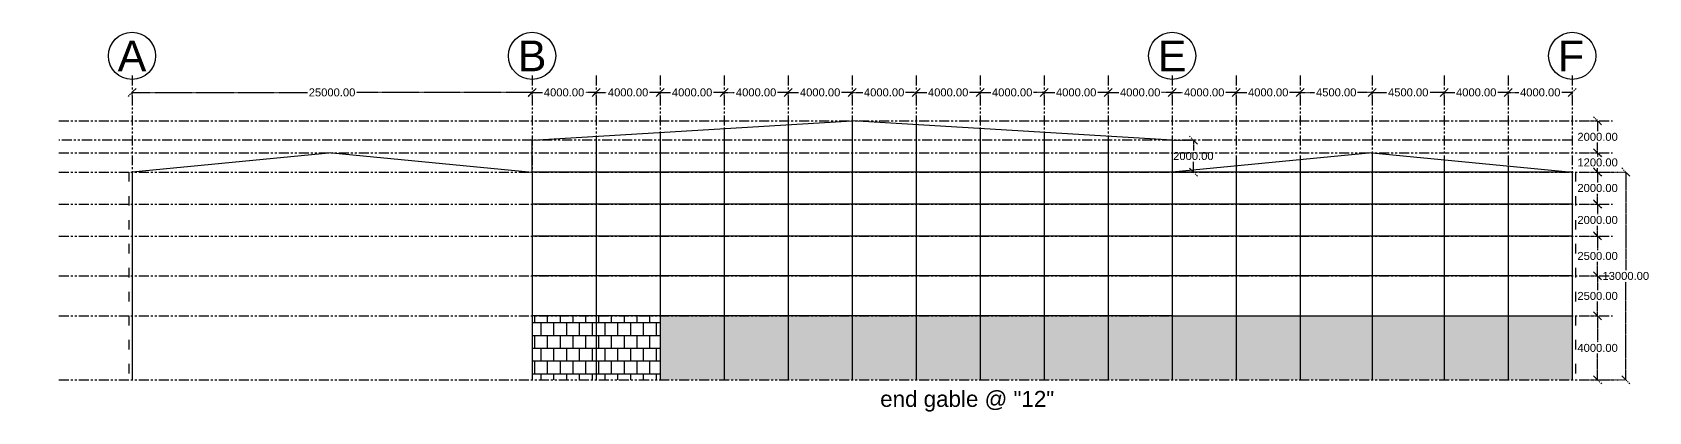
# Model space of a CAD drawing. Header units: inches. Extents: x 365522 to 1532898, y 226114 to 309319.
# Drawn here: x 430604 to 531609, y 241626 to 265352 of the extents above; entities that cross this region are included whole.
import ezdxf

# ---------------------------------------------------------------- set-up
doc = ezdxf.new("R2010")
doc.units = ezdxf.units.IN
doc.header["$MEASUREMENT"] = 0
doc.linetypes.add('ACAD_ISO03W100', pattern=[30, 12, -18])
doc.linetypes.add('PHANTOM2', pattern=[1.25, 0.625, -0.125, 0.125, -0.125, 0.125, -0.125])
for name, color, linetype in [('axis', 8, 'PHANTOM2'), ('bracing', 6, 'Continuous'), ('dimensions', 1, 'PHANTOM2'), ('initial layout', 7, 'Continuous'), ('text', 3, 'Continuous'), ('wall', 12, 'Continuous')]:
    doc.layers.add(name, color=color, linetype=linetype)
doc.styles.get("Standard").update_dxf_attribs({"font": 'arial.ttf'})
doc.dimstyles.new('Dim_1', dxfattribs={"dimtxt": 500, "dimasz": 500, "dimexe": 0.0625, "dimexo": 0.0625, "dimgap": 100, "dimtad": 0, "dimtih": 1, "dimtoh": 1, "dimzin": 0, "dimdsep": 46, "dimtxsty": 'Standard', "dimblk": 'OBLIQUE', "dimcen": 0.09, "dimclrd": 256, "dimclre": 256, "dimclrt": 256, "dimadec": 0, "dimazin": 0, "dimtfac": 1, "dimtofl": 0, "dimtmove": 0, "dimatfit": 3, "dimfxl": 1, "dimtfillclr": 256, "dimtolj": 1, "dimtzin": 0, "dimlwe": -1, "dimarcsym": 0})

# ---------------------------------------------------------------- blocks, each defined once
blk = doc.blocks.new('_Oblique')
at = {"color": 0, "linetype": 'ByBlock', "lineweight": -2}
blk.add_line((-0.5, -0.5), (0.5, 0.5), dxfattribs=at)
blk = doc.blocks.new('*D8')
at = {"layer": 'Defpoints', "color": 0}
for p in [(461833, 261393), (465833, 261591), (465833, 261393)]:
    blk.add_point(p, dxfattribs=at)
at = {"layer": 'dimensions', "linetype": 'ACAD_ISO03W100', "transparency": 16777216}
for p, q in [((461833, 261393), (461833, 261591)), ((465833, 261393), (465833, 261591))]:
    blk.add_line(p, q, dxfattribs=at)
at = {"layer": 'dimensions', "lineweight": -2, "transparency": 16777216}
for p, q in [((461833, 261591), (462492, 261591)), ((465833, 261591), (465174, 261591))]:
    blk.add_line(p, q, dxfattribs=at)
at = {"layer": 'dimensions', "lineweight": -2, "transparency": 16777216, "xscale": 500, "yscale": 500, "zscale": 500, "rotation": 180}
blk.add_blockref('_Oblique', (461833, 261591), dxfattribs=at)
at = {"layer": 'dimensions', "lineweight": -2, "transparency": 16777216, "xscale": 500, "yscale": 500, "zscale": 500}
blk.add_blockref('_Oblique', (465833, 261591), dxfattribs=at)
at = {"layer": 'dimensions', "transparency": 16777216, "insert": (463833, 261591), "char_height": 500, "attachment_point": 5}
blk.add_mtext('\\A1;4000.00', dxfattribs=at)
blk = doc.blocks.new('*D9')
at = {"layer": 'Defpoints', "color": 0}
for p in [(465833, 261393), (469833, 261591), (469833, 261393)]:
    blk.add_point(p, dxfattribs=at)
at = {"layer": 'dimensions', "linetype": 'ACAD_ISO03W100', "transparency": 16777216}
for p, q in [((465833, 261393), (465833, 261591)), ((469833, 261393), (469833, 261591))]:
    blk.add_line(p, q, dxfattribs=at)
at = {"layer": 'dimensions', "lineweight": -2, "transparency": 16777216}
for p, q in [((465833, 261591), (466492, 261591)), ((469833, 261591), (469174, 261591))]:
    blk.add_line(p, q, dxfattribs=at)
at = {"layer": 'dimensions', "lineweight": -2, "transparency": 16777216, "xscale": 500, "yscale": 500, "zscale": 500, "rotation": 180}
blk.add_blockref('_Oblique', (465833, 261591), dxfattribs=at)
at = {"layer": 'dimensions', "lineweight": -2, "transparency": 16777216, "xscale": 500, "yscale": 500, "zscale": 500}
blk.add_blockref('_Oblique', (469833, 261591), dxfattribs=at)
at = {"layer": 'dimensions', "transparency": 16777216, "insert": (467833, 261591), "char_height": 500, "attachment_point": 5}
blk.add_mtext('\\A1;4000.00', dxfattribs=at)
blk = doc.blocks.new('*D10')
at = {"layer": 'Defpoints', "color": 0}
for p in [(469833, 261393), (473833, 261591), (473833, 261393)]:
    blk.add_point(p, dxfattribs=at)
at = {"layer": 'dimensions', "linetype": 'ACAD_ISO03W100', "transparency": 16777216}
for p, q in [((469833, 261393), (469833, 261591)), ((473833, 261393), (473833, 261591))]:
    blk.add_line(p, q, dxfattribs=at)
at = {"layer": 'dimensions', "lineweight": -2, "transparency": 16777216}
for p, q in [((469833, 261591), (470492, 261591)), ((473833, 261591), (473174, 261591))]:
    blk.add_line(p, q, dxfattribs=at)
at = {"layer": 'dimensions', "lineweight": -2, "transparency": 16777216, "xscale": 500, "yscale": 500, "zscale": 500, "rotation": 180}
blk.add_blockref('_Oblique', (469833, 261591), dxfattribs=at)
at = {"layer": 'dimensions', "lineweight": -2, "transparency": 16777216, "xscale": 500, "yscale": 500, "zscale": 500}
blk.add_blockref('_Oblique', (473833, 261591), dxfattribs=at)
at = {"layer": 'dimensions', "transparency": 16777216, "insert": (471833, 261591), "char_height": 500, "attachment_point": 5}
blk.add_mtext('\\A1;4000.00', dxfattribs=at)
blk = doc.blocks.new('*D11')
at = {"layer": 'Defpoints', "color": 0}
for p in [(473833, 261393), (477833, 261591), (477833, 261393)]:
    blk.add_point(p, dxfattribs=at)
at = {"layer": 'dimensions', "linetype": 'ACAD_ISO03W100', "transparency": 16777216}
for p, q in [((473833, 261393), (473833, 261591)), ((477833, 261393), (477833, 261591))]:
    blk.add_line(p, q, dxfattribs=at)
at = {"layer": 'dimensions', "lineweight": -2, "transparency": 16777216}
for p, q in [((473833, 261591), (474492, 261591)), ((477833, 261591), (477174, 261591))]:
    blk.add_line(p, q, dxfattribs=at)
at = {"layer": 'dimensions', "lineweight": -2, "transparency": 16777216, "xscale": 500, "yscale": 500, "zscale": 500, "rotation": 180}
blk.add_blockref('_Oblique', (473833, 261591), dxfattribs=at)
at = {"layer": 'dimensions', "lineweight": -2, "transparency": 16777216, "xscale": 500, "yscale": 500, "zscale": 500}
blk.add_blockref('_Oblique', (477833, 261591), dxfattribs=at)
at = {"layer": 'dimensions', "transparency": 16777216, "insert": (475833, 261591), "char_height": 500, "attachment_point": 5}
blk.add_mtext('\\A1;4000.00', dxfattribs=at)
blk = doc.blocks.new('*D12')
at = {"layer": 'Defpoints', "color": 0}
for p in [(477833, 261393), (481833, 261591), (481833, 261393)]:
    blk.add_point(p, dxfattribs=at)
at = {"layer": 'dimensions', "linetype": 'ACAD_ISO03W100', "transparency": 16777216}
for p, q in [((477833, 261393), (477833, 261591)), ((481833, 261393), (481833, 261591))]:
    blk.add_line(p, q, dxfattribs=at)
at = {"layer": 'dimensions', "lineweight": -2, "transparency": 16777216}
for p, q in [((477833, 261591), (478492, 261591)), ((481833, 261591), (481174, 261591))]:
    blk.add_line(p, q, dxfattribs=at)
at = {"layer": 'dimensions', "lineweight": -2, "transparency": 16777216, "xscale": 500, "yscale": 500, "zscale": 500, "rotation": 180}
blk.add_blockref('_Oblique', (477833, 261591), dxfattribs=at)
at = {"layer": 'dimensions', "lineweight": -2, "transparency": 16777216, "xscale": 500, "yscale": 500, "zscale": 500}
blk.add_blockref('_Oblique', (481833, 261591), dxfattribs=at)
at = {"layer": 'dimensions', "transparency": 16777216, "insert": (479833, 261591), "char_height": 500, "attachment_point": 5}
blk.add_mtext('\\A1;4000.00', dxfattribs=at)
blk = doc.blocks.new('*D13')
at = {"layer": 'Defpoints', "color": 0}
for p in [(481833, 261393), (485833, 261591), (485833, 261393)]:
    blk.add_point(p, dxfattribs=at)
at = {"layer": 'dimensions', "linetype": 'ACAD_ISO03W100', "transparency": 16777216}
for p, q in [((481833, 261393), (481833, 261591)), ((485833, 261393), (485833, 261591))]:
    blk.add_line(p, q, dxfattribs=at)
at = {"layer": 'dimensions', "lineweight": -2, "transparency": 16777216}
for p, q in [((481833, 261591), (482492, 261591)), ((485833, 261591), (485174, 261591))]:
    blk.add_line(p, q, dxfattribs=at)
at = {"layer": 'dimensions', "lineweight": -2, "transparency": 16777216, "xscale": 500, "yscale": 500, "zscale": 500, "rotation": 180}
blk.add_blockref('_Oblique', (481833, 261591), dxfattribs=at)
at = {"layer": 'dimensions', "lineweight": -2, "transparency": 16777216, "xscale": 500, "yscale": 500, "zscale": 500}
blk.add_blockref('_Oblique', (485833, 261591), dxfattribs=at)
at = {"layer": 'dimensions', "transparency": 16777216, "insert": (483833, 261591), "char_height": 500, "attachment_point": 5}
blk.add_mtext('\\A1;4000.00', dxfattribs=at)
blk = doc.blocks.new('*D14')
at = {"layer": 'Defpoints', "color": 0}
for p in [(485833, 261393), (489833, 261591), (489833, 261393)]:
    blk.add_point(p, dxfattribs=at)
at = {"layer": 'dimensions', "linetype": 'ACAD_ISO03W100', "transparency": 16777216}
for p, q in [((485833, 261393), (485833, 261591)), ((489833, 261393), (489833, 261591))]:
    blk.add_line(p, q, dxfattribs=at)
at = {"layer": 'dimensions', "lineweight": -2, "transparency": 16777216}
for p, q in [((485833, 261591), (486492, 261591)), ((489833, 261591), (489174, 261591))]:
    blk.add_line(p, q, dxfattribs=at)
at = {"layer": 'dimensions', "lineweight": -2, "transparency": 16777216, "xscale": 500, "yscale": 500, "zscale": 500, "rotation": 180}
blk.add_blockref('_Oblique', (485833, 261591), dxfattribs=at)
at = {"layer": 'dimensions', "lineweight": -2, "transparency": 16777216, "xscale": 500, "yscale": 500, "zscale": 500}
blk.add_blockref('_Oblique', (489833, 261591), dxfattribs=at)
at = {"layer": 'dimensions', "transparency": 16777216, "insert": (487833, 261591), "char_height": 500, "attachment_point": 5}
blk.add_mtext('\\A1;4000.00', dxfattribs=at)
blk = doc.blocks.new('*D15')
at = {"layer": 'Defpoints', "color": 0}
for p in [(489833, 261393), (493833, 261591), (493833, 261393)]:
    blk.add_point(p, dxfattribs=at)
at = {"layer": 'dimensions', "linetype": 'ACAD_ISO03W100', "transparency": 16777216}
for p, q in [((489833, 261393), (489833, 261591)), ((493833, 261393), (493833, 261591))]:
    blk.add_line(p, q, dxfattribs=at)
at = {"layer": 'dimensions', "lineweight": -2, "transparency": 16777216}
for p, q in [((489833, 261591), (490492, 261591)), ((493833, 261591), (493174, 261591))]:
    blk.add_line(p, q, dxfattribs=at)
at = {"layer": 'dimensions', "lineweight": -2, "transparency": 16777216, "xscale": 500, "yscale": 500, "zscale": 500, "rotation": 180}
blk.add_blockref('_Oblique', (489833, 261591), dxfattribs=at)
at = {"layer": 'dimensions', "lineweight": -2, "transparency": 16777216, "xscale": 500, "yscale": 500, "zscale": 500}
blk.add_blockref('_Oblique', (493833, 261591), dxfattribs=at)
at = {"layer": 'dimensions', "transparency": 16777216, "insert": (491833, 261591), "char_height": 500, "attachment_point": 5}
blk.add_mtext('\\A1;4000.00', dxfattribs=at)
blk = doc.blocks.new('*D16')
at = {"layer": 'Defpoints', "color": 0}
for p in [(493833, 261393), (497833, 261591), (497833, 261393)]:
    blk.add_point(p, dxfattribs=at)
at = {"layer": 'dimensions', "linetype": 'ACAD_ISO03W100', "transparency": 16777216}
for p, q in [((493833, 261393), (493833, 261591)), ((497833, 261393), (497833, 261591))]:
    blk.add_line(p, q, dxfattribs=at)
at = {"layer": 'dimensions', "lineweight": -2, "transparency": 16777216}
for p, q in [((493833, 261591), (494492, 261591)), ((497833, 261591), (497174, 261591))]:
    blk.add_line(p, q, dxfattribs=at)
at = {"layer": 'dimensions', "lineweight": -2, "transparency": 16777216, "xscale": 500, "yscale": 500, "zscale": 500, "rotation": 180}
blk.add_blockref('_Oblique', (493833, 261591), dxfattribs=at)
at = {"layer": 'dimensions', "lineweight": -2, "transparency": 16777216, "xscale": 500, "yscale": 500, "zscale": 500}
blk.add_blockref('_Oblique', (497833, 261591), dxfattribs=at)
at = {"layer": 'dimensions', "transparency": 16777216, "insert": (495833, 261591), "char_height": 500, "attachment_point": 5}
blk.add_mtext('\\A1;4000.00', dxfattribs=at)
blk = doc.blocks.new('*D17')
at = {"layer": 'Defpoints', "color": 0}
for p in [(497833, 261393), (501833, 261591), (501833, 261393)]:
    blk.add_point(p, dxfattribs=at)
at = {"layer": 'dimensions', "linetype": 'ACAD_ISO03W100', "transparency": 16777216}
for p, q in [((497833, 261393), (497833, 261591)), ((501833, 261393), (501833, 261591))]:
    blk.add_line(p, q, dxfattribs=at)
at = {"layer": 'dimensions', "lineweight": -2, "transparency": 16777216}
for p, q in [((497833, 261591), (498492, 261591)), ((501833, 261591), (501174, 261591))]:
    blk.add_line(p, q, dxfattribs=at)
at = {"layer": 'dimensions', "lineweight": -2, "transparency": 16777216, "xscale": 500, "yscale": 500, "zscale": 500, "rotation": 180}
blk.add_blockref('_Oblique', (497833, 261591), dxfattribs=at)
at = {"layer": 'dimensions', "lineweight": -2, "transparency": 16777216, "xscale": 500, "yscale": 500, "zscale": 500}
blk.add_blockref('_Oblique', (501833, 261591), dxfattribs=at)
at = {"layer": 'dimensions', "transparency": 16777216, "insert": (499833, 261591), "char_height": 500, "attachment_point": 5}
blk.add_mtext('\\A1;4000.00', dxfattribs=at)
blk = doc.blocks.new('*D18')
at = {"layer": 'Defpoints', "color": 0}
for p in [(501833, 261393), (505833, 261591), (505833, 261393)]:
    blk.add_point(p, dxfattribs=at)
at = {"layer": 'dimensions', "linetype": 'ACAD_ISO03W100', "transparency": 16777216}
for p, q in [((501833, 261393), (501833, 261591)), ((505833, 261393), (505833, 261591))]:
    blk.add_line(p, q, dxfattribs=at)
at = {"layer": 'dimensions', "lineweight": -2, "transparency": 16777216}
for p, q in [((501833, 261591), (502492, 261591)), ((505833, 261591), (505174, 261591))]:
    blk.add_line(p, q, dxfattribs=at)
at = {"layer": 'dimensions', "lineweight": -2, "transparency": 16777216, "xscale": 500, "yscale": 500, "zscale": 500, "rotation": 180}
blk.add_blockref('_Oblique', (501833, 261591), dxfattribs=at)
at = {"layer": 'dimensions', "lineweight": -2, "transparency": 16777216, "xscale": 500, "yscale": 500, "zscale": 500}
blk.add_blockref('_Oblique', (505833, 261591), dxfattribs=at)
at = {"layer": 'dimensions', "transparency": 16777216, "insert": (503833, 261591), "char_height": 500, "attachment_point": 5}
blk.add_mtext('\\A1;4000.00', dxfattribs=at)
blk = doc.blocks.new('*D19')
at = {"layer": 'Defpoints', "color": 0}
for p in [(505833, 261591), (505833, 261393), (509833, 261393)]:
    blk.add_point(p, dxfattribs=at)
at = {"layer": 'dimensions', "linetype": 'ACAD_ISO03W100', "transparency": 16777216}
for p, q in [((505833, 261393), (505833, 261591)), ((509833, 261393), (509833, 261591))]:
    blk.add_line(p, q, dxfattribs=at)
at = {"layer": 'dimensions', "lineweight": -2, "transparency": 16777216}
for p, q in [((505833, 261591), (506492, 261591)), ((509833, 261591), (509174, 261591))]:
    blk.add_line(p, q, dxfattribs=at)
at = {"layer": 'dimensions', "lineweight": -2, "transparency": 16777216, "xscale": 500, "yscale": 500, "zscale": 500, "rotation": 180}
blk.add_blockref('_Oblique', (505833, 261591), dxfattribs=at)
at = {"layer": 'dimensions', "lineweight": -2, "transparency": 16777216, "xscale": 500, "yscale": 500, "zscale": 500}
blk.add_blockref('_Oblique', (509833, 261591), dxfattribs=at)
at = {"layer": 'dimensions', "transparency": 16777216, "insert": (507833, 261591), "char_height": 500, "attachment_point": 5}
blk.add_mtext('\\A1;4000.00', dxfattribs=at)
blk = doc.blocks.new('*D20')
at = {"layer": 'Defpoints', "color": 0}
for p in [(509833, 261591), (509833, 261393), (514333, 261393)]:
    blk.add_point(p, dxfattribs=at)
at = {"layer": 'dimensions', "linetype": 'ACAD_ISO03W100', "transparency": 16777216}
for p, q in [((509833, 261393), (509833, 261591)), ((514333, 261393), (514333, 261591))]:
    blk.add_line(p, q, dxfattribs=at)
at = {"layer": 'dimensions', "lineweight": -2, "transparency": 16777216}
for p, q in [((509833, 261591), (510742, 261591)), ((514333, 261591), (513424, 261591))]:
    blk.add_line(p, q, dxfattribs=at)
at = {"layer": 'dimensions', "lineweight": -2, "transparency": 16777216, "xscale": 500, "yscale": 500, "zscale": 500, "rotation": 180}
blk.add_blockref('_Oblique', (509833, 261591), dxfattribs=at)
at = {"layer": 'dimensions', "lineweight": -2, "transparency": 16777216, "xscale": 500, "yscale": 500, "zscale": 500}
blk.add_blockref('_Oblique', (514333, 261591), dxfattribs=at)
at = {"layer": 'dimensions', "transparency": 16777216, "insert": (512083, 261591), "char_height": 500, "attachment_point": 5}
blk.add_mtext('\\A1;4500.00', dxfattribs=at)
blk = doc.blocks.new('*D21')
at = {"layer": 'Defpoints', "color": 0}
for p in [(514333, 261393), (518833, 261591), (518833, 261393)]:
    blk.add_point(p, dxfattribs=at)
at = {"layer": 'dimensions', "linetype": 'ACAD_ISO03W100', "transparency": 16777216}
for p, q in [((514333, 261393), (514333, 261591)), ((518833, 261393), (518833, 261591))]:
    blk.add_line(p, q, dxfattribs=at)
at = {"layer": 'dimensions', "lineweight": -2, "transparency": 16777216}
for p, q in [((514333, 261591), (515242, 261591)), ((518833, 261591), (517924, 261591))]:
    blk.add_line(p, q, dxfattribs=at)
at = {"layer": 'dimensions', "lineweight": -2, "transparency": 16777216, "xscale": 500, "yscale": 500, "zscale": 500, "rotation": 180}
blk.add_blockref('_Oblique', (514333, 261591), dxfattribs=at)
at = {"layer": 'dimensions', "lineweight": -2, "transparency": 16777216, "xscale": 500, "yscale": 500, "zscale": 500}
blk.add_blockref('_Oblique', (518833, 261591), dxfattribs=at)
at = {"layer": 'dimensions', "transparency": 16777216, "insert": (516583, 261591), "char_height": 500, "attachment_point": 5}
blk.add_mtext('\\A1;4500.00', dxfattribs=at)
blk = doc.blocks.new('*D22')
at = {"layer": 'Defpoints', "color": 0}
for p in [(518833, 261393), (522833, 261591), (522833, 261393)]:
    blk.add_point(p, dxfattribs=at)
at = {"layer": 'dimensions', "linetype": 'ACAD_ISO03W100', "transparency": 16777216}
for p, q in [((518833, 261393), (518833, 261591)), ((522833, 261393), (522833, 261591))]:
    blk.add_line(p, q, dxfattribs=at)
at = {"layer": 'dimensions', "lineweight": -2, "transparency": 16777216}
for p, q in [((518833, 261591), (519492, 261591)), ((522833, 261591), (522174, 261591))]:
    blk.add_line(p, q, dxfattribs=at)
at = {"layer": 'dimensions', "lineweight": -2, "transparency": 16777216, "xscale": 500, "yscale": 500, "zscale": 500, "rotation": 180}
blk.add_blockref('_Oblique', (518833, 261591), dxfattribs=at)
at = {"layer": 'dimensions', "lineweight": -2, "transparency": 16777216, "xscale": 500, "yscale": 500, "zscale": 500}
blk.add_blockref('_Oblique', (522833, 261591), dxfattribs=at)
at = {"layer": 'dimensions', "transparency": 16777216, "insert": (520833, 261591), "char_height": 500, "attachment_point": 5}
blk.add_mtext('\\A1;4000.00', dxfattribs=at)
blk = doc.blocks.new('*D23')
at = {"layer": 'Defpoints', "color": 0}
for p in [(522833, 261393), (526833, 261591), (526833, 261393)]:
    blk.add_point(p, dxfattribs=at)
at = {"layer": 'dimensions', "linetype": 'ACAD_ISO03W100', "transparency": 16777216}
for p, q in [((522833, 261393), (522833, 261591)), ((526833, 261393), (526833, 261591))]:
    blk.add_line(p, q, dxfattribs=at)
at = {"layer": 'dimensions', "lineweight": -2, "transparency": 16777216}
for p, q in [((522833, 261591), (523492, 261591)), ((526833, 261591), (526174, 261591))]:
    blk.add_line(p, q, dxfattribs=at)
at = {"layer": 'dimensions', "lineweight": -2, "transparency": 16777216, "xscale": 500, "yscale": 500, "zscale": 500, "rotation": 180}
blk.add_blockref('_Oblique', (522833, 261591), dxfattribs=at)
at = {"layer": 'dimensions', "lineweight": -2, "transparency": 16777216, "xscale": 500, "yscale": 500, "zscale": 500}
blk.add_blockref('_Oblique', (526833, 261591), dxfattribs=at)
at = {"layer": 'dimensions', "transparency": 16777216, "insert": (524833, 261591), "char_height": 500, "attachment_point": 5}
blk.add_mtext('\\A1;4000.00', dxfattribs=at)
blk = doc.blocks.new('*D24')
at = {"layer": 'Defpoints', "color": 0, "transparency": 16777216}
for p in [(527931, 247613), (528418, 247613), (527931, 243613)]:
    blk.add_point(p, dxfattribs=at)
at = {"layer": 'dimensions', "linetype": 'ACAD_ISO03W100', "transparency": 16777216}
for p, q in [((527931, 247613), (528418, 247613)), ((527931, 243613), (528418, 243613))]:
    blk.add_line(p, q, dxfattribs=at)
at = {"layer": 'dimensions', "lineweight": -2, "transparency": 16777216}
for p, q in [((528418, 247613), (528418, 245968)), ((528418, 243613), (528418, 245258))]:
    blk.add_line(p, q, dxfattribs=at)
at = {"layer": 'dimensions', "lineweight": -2, "transparency": 16777216, "xscale": 500, "yscale": 500, "zscale": 500}
for p, rotation in [((528418, 247613), 90), ((528418, 243613), 270)]:
    blk.add_blockref('_Oblique', p, dxfattribs=dict(at, rotation=rotation))
at = {"layer": 'dimensions', "transparency": 16777216, "insert": (528418, 245613), "char_height": 500, "attachment_point": 5}
blk.add_mtext('\\A1;4000.00', dxfattribs=at)
blk = doc.blocks.new('*D25')
at = {"layer": 'Defpoints', "color": 0, "transparency": 16777216}
for p in [(527931, 250113), (528418, 250113), (527931, 247613)]:
    blk.add_point(p, dxfattribs=at)
at = {"layer": 'dimensions', "linetype": 'ACAD_ISO03W100', "transparency": 16777216}
for p, q in [((527931, 250113), (528418, 250113)), ((527931, 247613), (528418, 247613))]:
    blk.add_line(p, q, dxfattribs=at)
at = {"layer": 'dimensions', "lineweight": -2, "transparency": 16777216}
for p, q in [((528418, 250113), (528418, 249218)), ((528418, 247613), (528418, 248508))]:
    blk.add_line(p, q, dxfattribs=at)
at = {"layer": 'dimensions', "lineweight": -2, "transparency": 16777216, "xscale": 500, "yscale": 500, "zscale": 500}
for p, rotation in [((528418, 250113), 90), ((528418, 247613), 270)]:
    blk.add_blockref('_Oblique', p, dxfattribs=dict(at, rotation=rotation))
at = {"layer": 'dimensions', "transparency": 16777216, "insert": (528418, 248863), "char_height": 500, "attachment_point": 5}
blk.add_mtext('\\A1;2500.00', dxfattribs=at)
blk = doc.blocks.new('*D26')
at = {"layer": 'Defpoints', "color": 0, "transparency": 16777216}
for p in [(527931, 252613), (528418, 252613), (527931, 250113)]:
    blk.add_point(p, dxfattribs=at)
at = {"layer": 'dimensions', "linetype": 'ACAD_ISO03W100', "transparency": 16777216}
for p, q in [((527931, 252613), (528418, 252613)), ((527931, 250113), (528418, 250113))]:
    blk.add_line(p, q, dxfattribs=at)
at = {"layer": 'dimensions', "lineweight": -2, "transparency": 16777216}
for p, q in [((528418, 252613), (528418, 251718)), ((528418, 250113), (528418, 251008))]:
    blk.add_line(p, q, dxfattribs=at)
at = {"layer": 'dimensions', "lineweight": -2, "transparency": 16777216, "xscale": 500, "yscale": 500, "zscale": 500}
for p, rotation in [((528418, 252613), 90), ((528418, 250113), 270)]:
    blk.add_blockref('_Oblique', p, dxfattribs=dict(at, rotation=rotation))
at = {"layer": 'dimensions', "transparency": 16777216, "insert": (528418, 251363), "char_height": 500, "attachment_point": 5}
blk.add_mtext('\\A1;2500.00', dxfattribs=at)
blk = doc.blocks.new('*D27')
at = {"layer": 'Defpoints', "color": 0, "transparency": 16777216}
for p in [(527931, 254613), (528418, 254613), (527931, 252613)]:
    blk.add_point(p, dxfattribs=at)
at = {"layer": 'dimensions', "linetype": 'ACAD_ISO03W100', "transparency": 16777216}
for p, q in [((527931, 254613), (528418, 254613)), ((527931, 252613), (528418, 252613))]:
    blk.add_line(p, q, dxfattribs=at)
at = {"layer": 'dimensions', "lineweight": -2, "transparency": 16777216}
for p, q in [((528418, 254613), (528418, 253968)), ((528418, 252613), (528418, 253258))]:
    blk.add_line(p, q, dxfattribs=at)
at = {"layer": 'dimensions', "lineweight": -2, "transparency": 16777216, "xscale": 500, "yscale": 500, "zscale": 500}
for p, rotation in [((528418, 254613), 90), ((528418, 252613), 270)]:
    blk.add_blockref('_Oblique', p, dxfattribs=dict(at, rotation=rotation))
at = {"layer": 'dimensions', "transparency": 16777216, "insert": (528418, 253613), "char_height": 500, "attachment_point": 5}
blk.add_mtext('\\A1;2000.00', dxfattribs=at)
blk = doc.blocks.new('*D28')
at = {"layer": 'Defpoints', "color": 0, "transparency": 16777216}
for p in [(527931, 256613), (528418, 256613), (527931, 254613)]:
    blk.add_point(p, dxfattribs=at)
at = {"layer": 'dimensions', "linetype": 'ACAD_ISO03W100', "transparency": 16777216}
for p, q in [((527931, 256613), (528418, 256613)), ((527931, 254613), (528418, 254613))]:
    blk.add_line(p, q, dxfattribs=at)
at = {"layer": 'dimensions', "lineweight": -2, "transparency": 16777216}
for p, q in [((528418, 256613), (528418, 255968)), ((528418, 254613), (528418, 255258))]:
    blk.add_line(p, q, dxfattribs=at)
at = {"layer": 'dimensions', "lineweight": -2, "transparency": 16777216, "xscale": 500, "yscale": 500, "zscale": 500}
for p, rotation in [((528418, 256613), 90), ((528418, 254613), 270)]:
    blk.add_blockref('_Oblique', p, dxfattribs=dict(at, rotation=rotation))
at = {"layer": 'dimensions', "transparency": 16777216, "insert": (528418, 255613), "char_height": 500, "attachment_point": 5}
blk.add_mtext('\\A1;2000.00', dxfattribs=at)
blk = doc.blocks.new('*D29')
at = {"layer": 'Defpoints', "color": 0, "transparency": 16777216}
for p in [(527931, 257813), (528418, 257813), (527931, 256613)]:
    blk.add_point(p, dxfattribs=at)
at = {"layer": 'dimensions', "linetype": 'ACAD_ISO03W100', "transparency": 16777216}
for p, q in [((527931, 257813), (528418, 257813)), ((527931, 256613), (528418, 256613))]:
    blk.add_line(p, q, dxfattribs=at)
at = {"layer": 'dimensions', "lineweight": -2, "transparency": 16777216}
for p, q in [((528418, 257813), (528418, 257568)), ((528418, 256613), (528418, 256858))]:
    blk.add_line(p, q, dxfattribs=at)
at = {"layer": 'dimensions', "lineweight": -2, "transparency": 16777216, "xscale": 500, "yscale": 500, "zscale": 500}
for p, rotation in [((528418, 257813), 90), ((528418, 256613), 270)]:
    blk.add_blockref('_Oblique', p, dxfattribs=dict(at, rotation=rotation))
at = {"layer": 'dimensions', "transparency": 16777216, "insert": (528418, 257213), "char_height": 500, "attachment_point": 5}
blk.add_mtext('\\A1;1200.00', dxfattribs=at)
blk = doc.blocks.new('*D30')
at = {"layer": 'Defpoints', "color": 0, "transparency": 16777216}
for p in [(527931, 259813), (528418, 259813), (527931, 257813)]:
    blk.add_point(p, dxfattribs=at)
at = {"layer": 'dimensions', "linetype": 'ACAD_ISO03W100', "transparency": 16777216}
for p, q in [((527931, 259813), (528418, 259813)), ((527931, 257813), (528418, 257813))]:
    blk.add_line(p, q, dxfattribs=at)
at = {"layer": 'dimensions', "lineweight": -2, "transparency": 16777216}
for p, q in [((528418, 259813), (528418, 259168)), ((528418, 257813), (528418, 258458))]:
    blk.add_line(p, q, dxfattribs=at)
at = {"layer": 'dimensions', "lineweight": -2, "transparency": 16777216, "xscale": 500, "yscale": 500, "zscale": 500}
for p, rotation in [((528418, 259813), 90), ((528418, 257813), 270)]:
    blk.add_blockref('_Oblique', p, dxfattribs=dict(at, rotation=rotation))
at = {"layer": 'dimensions', "transparency": 16777216, "insert": (528418, 258813), "char_height": 500, "attachment_point": 5}
blk.add_mtext('\\A1;2000.00', dxfattribs=at)
blk = doc.blocks.new('*D31')
at = {"layer": 'Defpoints', "color": 0, "transparency": 16777216}
for p in [(527931, 256613), (527931, 243613), (530180, 243613)]:
    blk.add_point(p, dxfattribs=at)
at = {"layer": 'dimensions', "linetype": 'ACAD_ISO03W100', "transparency": 16777216}
for p, q in [((527931, 256613), (530180, 256613)), ((527931, 243613), (530180, 243613))]:
    blk.add_line(p, q, dxfattribs=at)
at = {"layer": 'dimensions', "lineweight": -2, "transparency": 16777216}
for p, q in [((530180, 256613), (530180, 250468)), ((530180, 243613), (530180, 249757))]:
    blk.add_line(p, q, dxfattribs=at)
at = {"layer": 'dimensions', "lineweight": -2, "transparency": 16777216, "xscale": 500, "yscale": 500, "zscale": 500}
for p, rotation in [((530180, 256613), 90), ((530180, 243613), 270)]:
    blk.add_blockref('_Oblique', p, dxfattribs=dict(at, rotation=rotation))
at = {"layer": 'dimensions', "transparency": 16777216, "insert": (530180, 250113), "char_height": 500, "attachment_point": 5}
blk.add_mtext('\\A1;13000.00', dxfattribs=at)
blk = doc.blocks.new('axis label')
at = {"layer": 'text'}
blk.add_circle((0, 0), 1475, dxfattribs=at)
blk.add_text('A', height=1923, dxfattribs=at).set_placement((-896, -962))
blk = doc.blocks.new('*D242')
at = {"layer": 'Defpoints', "color": 0}
for p in [(436833, 261591), (436833, 261393), (461833, 261393)]:
    blk.add_point(p, dxfattribs=at)
at = {"layer": 'dimensions', "linetype": 'ACAD_ISO03W100', "transparency": 16777216}
for p, q in [((436833, 261393), (436833, 261591)), ((461833, 261393), (461833, 261591))]:
    blk.add_line(p, q, dxfattribs=at)
at = {"layer": 'dimensions', "lineweight": -2, "transparency": 16777216}
for p, q in [((436833, 261591), (447803, 261591)), ((461833, 261591), (450863, 261591))]:
    blk.add_line(p, q, dxfattribs=at)
at = {"layer": 'dimensions', "lineweight": -2, "transparency": 16777216, "xscale": 500, "yscale": 500, "zscale": 500, "rotation": 180}
blk.add_blockref('_Oblique', (436833, 261591), dxfattribs=at)
at = {"layer": 'dimensions', "lineweight": -2, "transparency": 16777216, "xscale": 500, "yscale": 500, "zscale": 500}
blk.add_blockref('_Oblique', (461833, 261591), dxfattribs=at)
at = {"layer": 'dimensions', "transparency": 16777216, "insert": (449333, 261591), "char_height": 500, "attachment_point": 5}
blk.add_mtext('\\A1;25000.00', dxfattribs=at)
blk = doc.blocks.new('*D263')
at = {"layer": 'Defpoints', "color": 0}
for p in [(501833, 258613), (501833, 256613), (503158, 256613)]:
    blk.add_point(p, dxfattribs=at)
at = {"layer": 'dimensions', "linetype": 'ACAD_ISO03W100', "transparency": 16777216}
for p, q in [((501833, 258613), (503158, 258613)), ((501833, 256613), (503158, 256613))]:
    blk.add_line(p, q, dxfattribs=at)
at = {"layer": 'dimensions', "lineweight": -2, "transparency": 16777216}
for p, q in [((503158, 258613), (503158, 257968)), ((503158, 256613), (503158, 257258))]:
    blk.add_line(p, q, dxfattribs=at)
at = {"layer": 'dimensions', "lineweight": -2, "transparency": 16777216, "xscale": 500, "yscale": 500, "zscale": 500}
for p, rotation in [((503158, 258613), 90), ((503158, 256613), 270)]:
    blk.add_blockref('_Oblique', p, dxfattribs=dict(at, rotation=rotation))
at = {"layer": 'dimensions', "transparency": 16777216, "insert": (503158, 257613), "char_height": 500, "attachment_point": 5}
blk.add_mtext('\\A1;2000.00', dxfattribs=at)

msp = doc.modelspace()

# ---------------------------------------------------------------- hatches: boundary and pattern name
at = {"layer": 'wall'}
h = msp.add_hatch(dxfattribs=at)
h.set_pattern_fill('AR-B88', color=256, scale=100)
h.paths.add_polyline_path([(473833.154, 247612.853), (469833.154, 247612.853), (469833.154, 243612.853), (473833.154, 243612.853)])
h.paths.add_polyline_path([(477833.154, 247612.853), (473833.154, 247612.853), (473833.154, 243612.853), (477833.154, 243612.853)])
h.paths.add_polyline_path([(481833.154, 247612.853), (477833.154, 247612.853), (477833.154, 243612.853), (481833.154, 243612.853)])
h.paths.add_polyline_path([(485833.154, 247612.853), (481833.154, 247612.853), (481833.154, 243612.853), (485833.154, 243612.853)])
h.paths.add_polyline_path([(489833.154, 247612.853), (485833.154, 247612.853), (485833.154, 243612.853), (489833.154, 243612.853)])
h.paths.add_polyline_path([(493833.154, 247612.853), (489833.154, 247612.853), (489833.154, 243612.853), (493833.154, 243612.853)])
h.paths.add_polyline_path([(497833.154, 247612.853), (493833.154, 247612.853), (493833.154, 243612.853), (497833.154, 243612.853)])
h.paths.add_polyline_path([(501833.154, 247612.853), (497833.154, 247612.853), (497833.154, 243612.853), (501833.154, 243612.853)])
h.paths.add_polyline_path([(505833.154, 247612.853), (501833.154, 247612.853), (501833.154, 243612.853), (505833.154, 243612.853)])
h.paths.add_polyline_path([(509833.154, 247612.853), (505833.154, 247612.853), (505833.154, 243612.853), (509833.154, 243612.853)])
h.paths.add_polyline_path([(514333.154, 247612.853), (509833.154, 247612.853), (509833.154, 243612.853), (514333.154, 243612.853)])
h.paths.add_polyline_path([(518833.154, 247612.853), (514333.154, 247612.853), (514333.154, 243612.853), (518833.154, 243612.853)])
h.paths.add_polyline_path([(522833.154, 247612.853), (518833.154, 247612.853), (518833.154, 243612.853), (522833.154, 243612.853)])
h.paths.add_polyline_path([(526833.154, 247612.853), (522833.154, 247612.853), (522833.154, 243612.853), (526833.154, 243612.853)])
h.paths.add_polyline_path([(372511.636, 252241.025), (368511.636, 252241.025), (368511.636, 248241.025), (372511.636, 248241.025)])
h.paths.add_polyline_path([(376511.636, 252241.025), (372511.636, 252241.025), (372511.636, 248241.025), (376511.636, 248241.025)])
h.paths.add_polyline_path([(380959.169, 252241.025), (376511.636, 252241.025), (376511.636, 248241.025), (380938.593, 248241.025)])
h.paths.add_polyline_path([(385511.636, 252241.025), (381011.636, 252241.025), (381011.636, 248241.025), (385511.636, 248241.025)])
h.paths.add_polyline_path([(389511.636, 252241.025), (385511.636, 252241.025), (385511.636, 248241.025), (389511.636, 248241.025)])
h.paths.add_polyline_path([(393511.636, 252241.025), (389511.636, 252241.025), (389511.636, 248241.025), (393511.636, 248241.025)])
h = msp.add_hatch(dxfattribs=at)
h.set_pattern_fill('AR-B88', color=256, scale=100)
h.paths.add_polyline_path([(465833.154, 247612.853), (461833.154, 247612.853), (461833.154, 243612.853), (465833.154, 243612.853)])
h.paths.add_polyline_path([(469833.154, 247612.853), (465833.154, 247612.853), (465833.154, 243612.853), (469833.154, 243612.853)])

# ---------------------------------------------------------------- linework, layer by layer
at = {"layer": 'axis', "ltscale": 1000}
for p, q in [((436833.154, 262657.635), (436833.154, 243612.853)), ((461833.154, 262657.635), (461833.154, 243612.853)), ((465833.154, 262657.635), (465833.154, 243612.853)), ((469833.154, 262657.635), (469833.154, 243612.853)), ((473833.154, 262657.635), (473833.154, 243612.853)), ((477833.154, 262657.635), (477833.154, 243612.853)), ((481833.154, 262657.635), (481833.154, 243612.853)), ((485833.154, 262657.635), (485833.154, 243612.853)), ((489833.154, 262657.635), (489833.154, 243612.853)), ((493833.154, 262657.635), (493833.154, 243612.853)), ((497833.154, 262657.635), (497833.154, 243612.853)), ((501833.154, 262657.635), (501833.154, 243612.853)), ((505833.154, 262657.635), (505833.154, 243612.853)), ((509833.154, 262657.635), (509833.154, 243612.853)), ((514333.154, 262657.635), (514333.154, 243612.853)), ((518833.154, 262657.635), (518833.154, 243612.853)), ((522833.154, 262657.635), (522833.154, 243612.853)), ((526833.154, 262657.635), (526833.154, 243612.853)), ((432265.005, 259812.853), (529339.658, 259812.853)), ((526833.154, 258612.853), (432265.005, 258612.853)), ((432265.005, 257812.853), (529339.658, 257812.853)), ((432265.005, 256612.853), (529339.658, 256612.853)), ((432265.005, 254612.853), (529339.658, 254612.853)), ((432265.005, 252612.853), (529339.658, 252612.853)), ((432265.005, 250112.853), (529339.658, 250112.853)), ((432265.005, 247612.853), (529339.658, 247612.853)), ((432265.005, 243612.853), (529339.658, 243612.853))]:
    msp.add_line(p, q, dxfattribs=at)
at = {"layer": 'bracing', "linetype": 'ACAD_ISO03W100', "ltscale": 50}
for p, q in [((436633.154, 256612.853), (436633.154, 243612.853)), ((527033.154, 256612.853), (527033.154, 243612.853))]:
    msp.add_line(p, q, dxfattribs=at)
at = {"layer": 'initial layout'}
for p, q in [((461833.154, 258612.853), (481833.154, 259812.853)), ((481833.154, 259812.853), (481833.154, 243612.853)), ((501833.154, 258612.853), (481833.154, 259812.853)), ((461833.154, 256612.853), (461833.154, 258612.853)), ((465833.154, 258852.853), (465833.154, 243612.853)), ((469833.154, 259092.853), (469833.154, 243612.853)), ((473833.154, 259332.853), (473833.154, 243612.853)), ((477833.154, 259572.853), (477833.154, 243612.853)), ((485833.154, 259572.853), (485833.154, 243612.853)), ((489833.154, 259332.853), (489833.154, 243612.853)), ((493833.154, 259092.853), (493833.154, 243612.853)), ((497833.154, 258852.853), (497833.154, 243612.853)), ((501833.154, 258612.853), (501833.154, 256612.853)), ((449333.154, 257812.853), (436833.154, 256612.853)), ((449333.154, 257812.853), (461833.154, 256612.853)), ((514333.154, 257812.853), (501833.154, 256612.853)), ((514333.154, 257812.853), (526833.154, 256612.853)), ((514333.154, 257812.853), (514333.154, 243612.853)), ((436833.154, 256612.853), (436833.154, 243612.853)), ((461833.154, 256612.853), (461833.154, 243612.853)), ((501833.154, 256612.853), (461833.154, 256612.853)), ((501833.154, 256612.853), (501833.154, 243612.853)), ((526833.154, 256612.853), (501833.154, 256612.853)), ((505833.154, 256996.853), (505833.154, 243612.853)), ((509833.154, 257380.853), (509833.154, 243612.853)), ((518833.154, 257380.853), (518833.154, 243612.853)), ((522833.154, 256996.853), (522833.154, 243612.853)), ((526833.154, 256612.853), (526833.154, 243612.853)), ((501833.154, 254612.853), (461833.154, 254612.853)), ((526833.154, 254612.853), (501833.154, 254612.853)), ((501833.154, 252612.853), (461833.154, 252612.853)), ((526833.154, 252612.853), (501833.154, 252612.853)), ((501833.154, 250112.853), (461833.154, 250112.853)), ((526833.154, 250112.853), (501833.154, 250112.853)), ((501833.154, 247612.853), (461833.154, 247612.853)), ((501833.154, 247612.853), (526833.154, 247612.853))]:
    msp.add_line(p, q, dxfattribs=at)
at = {"layer": 'text'}
for centre in [(461833.168, 263875.989), (501833.168, 263876.489), (526833.154, 263876.475)]:
    msp.add_circle(centre, 1474.557, dxfattribs=at)

# ---------------------------------------------------------------- block references
msp.add_blockref('axis label', (436833.154, 263876.989), dxfattribs=at)

# ---------------------------------------------------------------- texts
for s, p in [('B', (460937.132, 262914.357)), ('E', (500937.132, 262914.857)), ('F', (525937.118, 262914.843))]:
    msp.add_text(s, height=1923.263, dxfattribs=at).set_placement(p)
at = {"layer": 'text', "ltscale": 1000}
msp.add_text('end gable @ "12"', height=1000, dxfattribs=at).set_placement((483586.862, 241927.355))

# ---------------------------------------------------------------- dimensions: what is measured, and where the dimension line sits
at = {"layer": 'dimensions'}
for base, p1, p2, picture, middle in [((436833.154, 261590.522), (461833.154, 261393.149), (436833.154, 261393.149), '*D242', (449333.154, 261590.522)), ((465833.154, 261590.522), (461833.154, 261393.149), (465833.154, 261393.149), '*D8', (463833.154, 261590.522)), ((469833.154, 261590.522), (465833.154, 261393.149), (469833.154, 261393.149), '*D9', (467833.154, 261590.522)), ((473833.154, 261590.522), (469833.154, 261393.149), (473833.154, 261393.149), '*D10', (471833.154, 261590.522)), ((477833.154, 261590.522), (473833.154, 261393.149), (477833.154, 261393.149), '*D11', (475833.154, 261590.522)), ((481833.154, 261590.522), (477833.154, 261393.149), (481833.154, 261393.149), '*D12', (479833.154, 261590.522)), ((485833.154, 261590.522), (481833.154, 261393.149), (485833.154, 261393.149), '*D13', (483833.154, 261590.522)), ((489833.154, 261590.522), (485833.154, 261393.149), (489833.154, 261393.149), '*D14', (487833.154, 261590.522)), ((493833.154, 261590.522), (489833.154, 261393.149), (493833.154, 261393.149), '*D15', (491833.154, 261590.522)), ((497833.154, 261590.522), (493833.154, 261393.149), (497833.154, 261393.149), '*D16', (495833.154, 261590.522)), ((501833.154, 261590.522), (497833.154, 261393.149), (501833.154, 261393.149), '*D17', (499833.154, 261590.522)), ((505833.154, 261590.522), (501833.154, 261393.149), (505833.154, 261393.149), '*D18', (503833.154, 261590.522)), ((505833.154, 261590.522), (509833.154, 261393.149), (505833.154, 261393.149), '*D19', (507833.154, 261590.522)), ((509833.154, 261590.522), (514333.154, 261393.149), (509833.154, 261393.149), '*D20', (512083.154, 261590.522)), ((518833.154, 261590.522), (514333.154, 261393.149), (518833.154, 261393.149), '*D21', (516583.154, 261590.522)), ((522833.154, 261590.522), (518833.154, 261393.149), (522833.154, 261393.149), '*D22', (520833.154, 261590.522)), ((526833.154, 261590.522), (522833.154, 261393.149), (526833.154, 261393.149), '*D23', (524833.154, 261590.522))]:
    dim = msp.add_linear_dim(base=base, p1=p1, p2=p2, dimstyle='Dim_1', dxfattribs=at)
    dim.commit()
    dim.dimension.update_dxf_attribs({"geometry": picture, "text_midpoint": middle})
for base, p1, p2, angle, picture, middle in [((528418.045, 259812.853), (527931.061, 257812.853), (527931.061, 259812.853), 270, '*D30', (528418.045, 258812.853)), ((503158.078, 256612.853), (501833.154, 258612.853), (501833.154, 256612.853), 90, '*D263', (503158.078, 257612.853)), ((528418.045, 257812.853), (527931.061, 256612.853), (527931.061, 257812.853), 270, '*D29', (528418.045, 257212.853)), ((528418.045, 256612.853), (527931.061, 254612.853), (527931.061, 256612.853), 270, '*D28', (528418.045, 255612.853)), ((528418.045, 254612.853), (527931.061, 252612.853), (527931.061, 254612.853), 270, '*D27', (528418.045, 253612.853)), ((528418.045, 252612.853), (527931.061, 250112.853), (527931.061, 252612.853), 270, '*D26', (528418.045, 251362.853)), ((528418.045, 250112.853), (527931.061, 247612.853), (527931.061, 250112.853), 270, '*D25', (528418.045, 248862.853)), ((528418.045, 247612.853), (527931.061, 243612.853), (527931.061, 247612.853), 270, '*D24', (528418.045, 245612.853))]:
    dim = msp.add_linear_dim(base=base, p1=p1, p2=p2, angle=angle, dimstyle='Dim_1', dxfattribs=at)
    dim.commit()
    dim.dimension.update_dxf_attribs({"geometry": picture, "text_midpoint": middle})
dim = msp.add_linear_dim(base=(530180.206, 243612.853), p1=(527931.061, 256612.853), p2=(527931.061, 243612.853), angle=90, dimstyle='Dim_1', dxfattribs=at)
dim.commit()
dim.dimension.update_dxf_attribs({"geometry": '*D31', "text_midpoint": (530180.206, 250112.853), "dimtype": 160})

doc.saveas('drawing.dxf')
